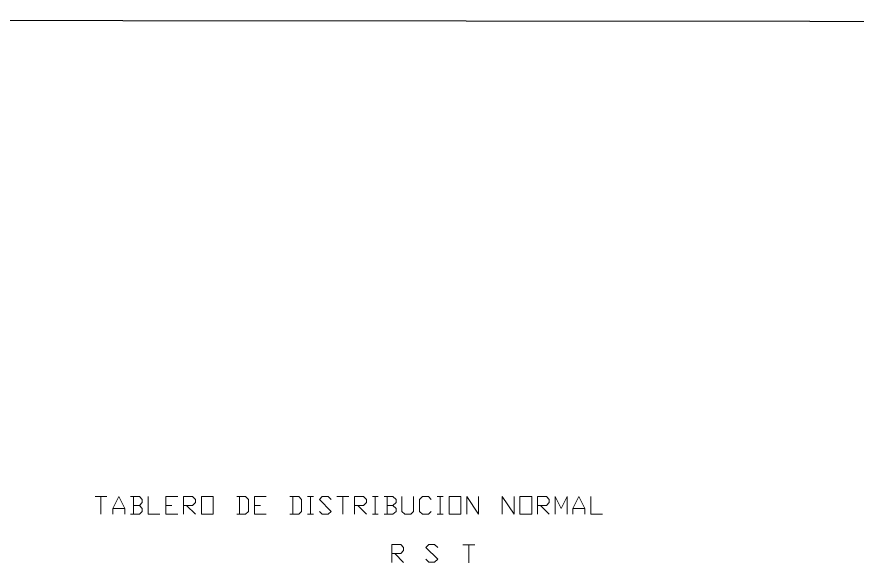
# Model space of a CAD drawing. Header units: metres. Extents: x -1 to 113, y -70 to 21.
# Drawn here: x 34.19 to 42.22, y -8.62 to -3.39 of the extents above; entities that cross this region are included whole.
import ezdxf

# ---------------------------------------------------------------- set-up
doc = ezdxf.new("R2010")
doc.units = ezdxf.units.M
doc.header["$LTSCALE"] = 0.5
doc.layers.add('CUADRO', color=7, linetype='Continuous')
doc.layers.add('TABLERO', color=7, linetype='Continuous')

msp = doc.modelspace()

# ---------------------------------------------------------------- linework, layer by layer
at = {"layer": 'CUADRO'}
msp.add_lwpolyline([(-0.9137, -3.3923), (48.3361, -3.4395), (48.3361, -69.8296), (-0.9137, -69.7824)], close=True, dxfattribs=at)
at = {"layer": 'TABLERO', "color": 7, "linetype": 'Continuous', "lineweight": 18, "true_color": 0x000007}
for p, q in [((34.9381, -7.9775), (35.0498, -7.9775)), ((34.993, -7.9775), (34.993, -8.146)), ((35.3044, -7.9775), (35.3044, -8.146)), ((36.3193, -7.9775), (36.3193, -8.146)), ((36.8268, -7.9775), (36.8268, -8.146)), ((36.9678, -7.9775), (37.0246, -7.9775)), ((36.9953, -7.9775), (36.9953, -8.146)), ((37.2499, -7.9775), (37.3617, -7.9775)), ((37.3067, -7.9775), (37.3067, -8.146)), ((37.5888, -7.9775), (37.6438, -7.9775)), ((37.6163, -7.9775), (37.6163, -8.146)), ((37.7299, -7.9775), (37.7299, -8.146)), ((38.208, -7.9775), (38.2648, -7.9775)), ((38.2373, -7.9775), (38.2373, -8.146)), ((35.1066, -8.0911), (35.2202, -8.0911)), ((35.614, -8.0617), (35.6708, -8.0617)), ((35.8119, -8.0617), (35.8962, -8.146)), ((36.4604, -8.0617), (36.5172, -8.0617)), ((37.4478, -8.0617), (37.532, -8.146)), ((39.1954, -8.0617), (39.2797, -8.146)), ((39.505, -8.0911), (39.6186, -8.0911)), ((35.614, -8.146), (35.7276, -8.146)), ((36.4604, -8.146), (36.5721, -8.146)), ((36.9678, -8.146), (37.0246, -8.146)), ((37.5888, -8.146), (37.6438, -8.146)), ((38.208, -8.146), (38.2648, -8.146)), ((38.4529, -8.4391), (38.5665, -8.4391)), ((38.5097, -8.4391), (38.5097, -8.6095)), ((37.8026, -8.5216), (37.8868, -8.6058))]:
    msp.add_line(p, q, dxfattribs=at)
for points in [[(35.1066, -8.146), (35.1066, -8.0911), (35.1634, -7.9775), (35.2202, -8.0911), (35.2202, -8.146)], [(35.3612, -8.0617), (35.3887, -8.0343), (35.3887, -8.005), (35.3612, -7.9775), (35.2751, -7.9775)], [(35.4455, -7.9775), (35.4455, -8.146), (35.5572, -8.146)], [(35.614, -8.146), (35.614, -7.9775), (35.7276, -7.9775)], [(35.7826, -8.146), (35.7826, -7.9775), (35.8687, -7.9775), (35.8962, -8.005), (35.8962, -8.0343), (35.8687, -8.0617), (35.7826, -8.0617)], [(36.2918, -8.146), (36.3761, -8.146), (36.4036, -8.1185), (36.4036, -8.005), (36.3761, -7.9775), (36.2918, -7.9775)], [(36.4604, -8.146), (36.4604, -7.9775), (36.5721, -7.9775)], [(36.7993, -8.146), (36.8836, -8.146), (36.911, -8.1185), (36.911, -8.005), (36.8836, -7.9775), (36.7993, -7.9775)], [(37.0814, -8.1185), (37.1089, -8.146), (37.1657, -8.146), (37.1931, -8.1185), (37.0814, -8.005), (37.1089, -7.9775), (37.1657, -7.9775), (37.1931, -8.005)], [(37.4185, -8.146), (37.4185, -7.9775), (37.5027, -7.9775), (37.532, -8.005), (37.532, -8.0343), (37.5027, -8.0617), (37.4185, -8.0617)], [(37.7849, -8.0617), (37.8142, -8.0343), (37.8142, -8.005), (37.7849, -7.9775), (37.7006, -7.9775)], [(37.871, -7.9775), (37.871, -8.1185), (37.8984, -8.146), (37.9552, -8.146), (37.9827, -8.1185), (37.9827, -7.9775)], [(38.1512, -8.1185), (38.1238, -8.146), (38.067, -8.146), (38.0395, -8.1185), (38.0395, -8.005), (38.067, -7.9775), (38.1238, -7.9775), (38.1512, -8.005)], [(38.4901, -8.146), (38.4901, -7.9775), (38.6037, -8.146), (38.6037, -7.9775)], [(38.829, -8.146), (38.829, -7.9775), (38.9426, -8.146), (38.9426, -7.9775)], [(39.1679, -8.146), (39.1679, -7.9775), (39.2522, -7.9775), (39.2797, -8.005), (39.2797, -8.0343), (39.2522, -8.0617), (39.1679, -8.0617)], [(39.3365, -8.146), (39.3365, -7.9775), (39.3933, -8.0911), (39.4501, -7.9775), (39.4501, -8.146)], [(39.505, -8.146), (39.505, -8.0911), (39.5618, -7.9775), (39.6186, -8.0911), (39.6186, -8.146)], [(39.6754, -7.9775), (39.6754, -8.146), (39.7871, -8.146)], [(35.2751, -8.146), (35.3612, -8.146), (35.3887, -8.1185), (35.3887, -8.0911), (35.3612, -8.0617), (35.3044, -8.0617)], [(37.7006, -8.146), (37.7849, -8.146), (37.8142, -8.1185), (37.8142, -8.0911), (37.7849, -8.0617), (37.7299, -8.0617)], [(37.7751, -8.6058), (37.7751, -8.4355), (37.8594, -8.4355), (37.8868, -8.4648), (37.8868, -8.4922), (37.8594, -8.5216), (37.7751, -8.5216)], [(38.0993, -8.5747), (38.1268, -8.604), (38.1836, -8.604), (38.2129, -8.5747), (38.0993, -8.4629), (38.1268, -8.4336), (38.1836, -8.4336), (38.2129, -8.4629)]]:
    msp.add_lwpolyline(points, dxfattribs=at)
for points in [[(35.9529, -8.146), (36.0647, -8.146), (36.0647, -7.9775), (35.9529, -7.9775)], [(38.3216, -8.146), (38.4333, -8.146), (38.4333, -7.9775), (38.3216, -7.9775)], [(38.9976, -8.146), (39.1112, -8.146), (39.1112, -7.9775), (38.9976, -7.9775)]]:
    msp.add_lwpolyline(points, close=True, dxfattribs=at)

doc.saveas('drawing.dxf')
